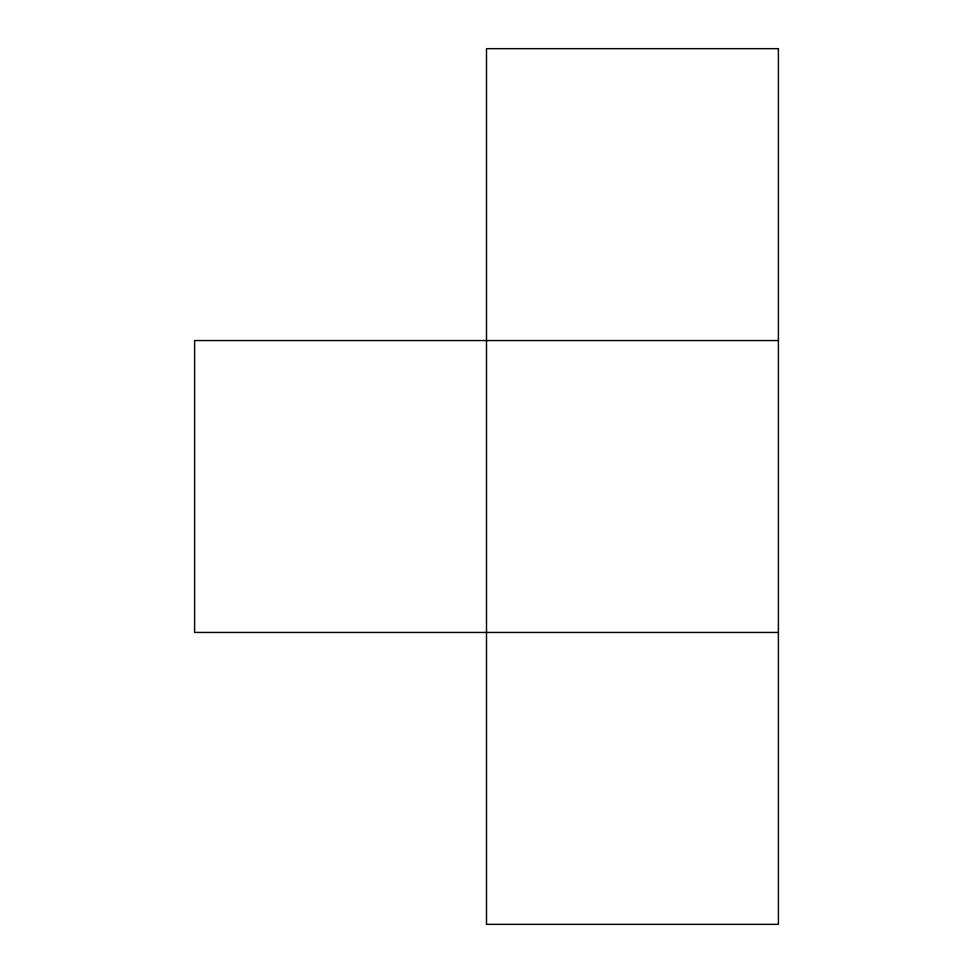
<?xml version="1.0" encoding="UTF-8"?>
<svg xmlns="http://www.w3.org/2000/svg" width="973" height="973" viewBox="0 0 973 973"><rect width="100%" height="100%" fill="white"/><g stroke="black" fill="none" stroke-linecap="round" stroke-linejoin="round"><path stroke-width="1.46" d="M778.4 340.55L194.6 340.55L194.6 632.45L778.4 632.45M778.4 48.65L486.5 48.65L486.5 924.35L778.4 924.35L778.4 48.65"/></g></svg>
